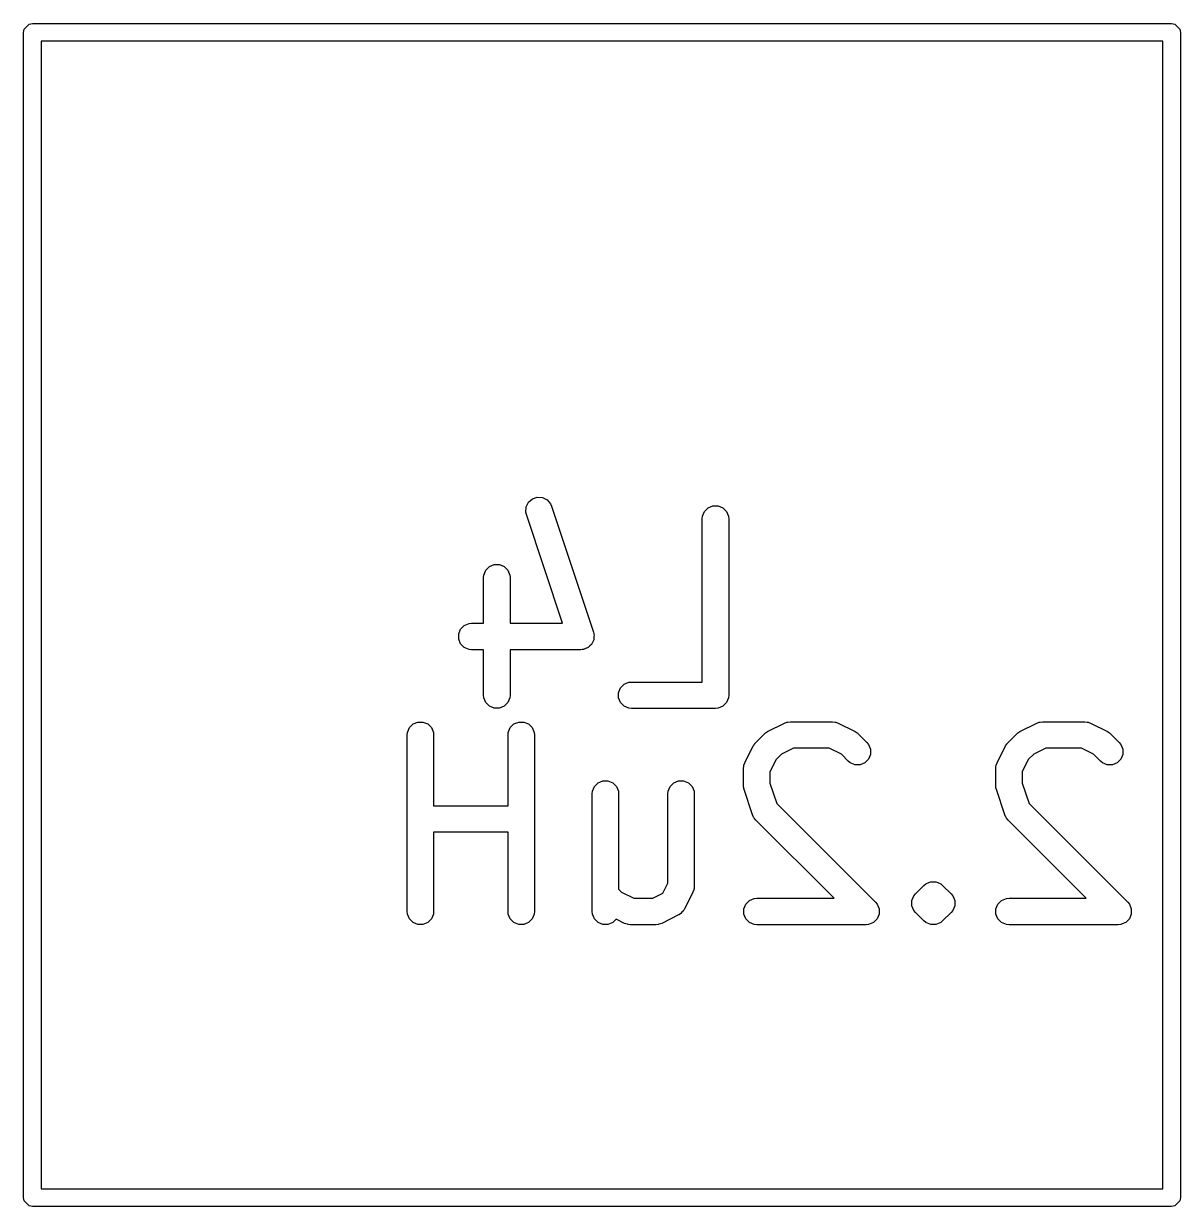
# Model space of a CAD drawing. Extents: x 2.01 to 5.6, y -4.28 to -1.65.
# Drawn here: x 4.4616 to 4.7195, y -3.9537 to -3.69 of the extents above; entities that cross this region are included whole.
import ezdxf

# ---------------------------------------------------------------- set-up
doc = ezdxf.new("R2010")
doc.units = 0
doc.header["$MEASUREMENT"] = 0
doc.layers.add('BLACK', color=7, linetype='CONTINUOUS')

msp = doc.modelspace()

# ---------------------------------------------------------------- linework, layer by layer
at = {"layer": 'BLACK', "linetype": 'CONTINUOUS'}
for p, q in [((4.46176, -3.69118), (4.46283, -3.69011)), ((4.46283, -3.69011), (4.46358, -3.68996)), ((4.46358, -3.68996), (4.71752, -3.68996)), ((4.71752, -3.68996), (4.71827, -3.69011)), ((4.71827, -3.69011), (4.71934, -3.69118)), ((4.46161, -3.69193), (4.46176, -3.69118)), ((4.46161, -3.95177), (4.46161, -3.69193)), ((4.71934, -3.69118), (4.71949, -3.69193)), ((4.71949, -3.69193), (4.71949, -3.95177)), ((4.46555, -3.6939), (4.46555, -3.9498)), ((4.71555, -3.6939), (4.46555, -3.6939)), ((4.71555, -3.9498), (4.71555, -3.6939)), ((4.57503, -3.79595), (4.57612, -3.79558)), ((4.57612, -3.79558), (4.57727, -3.79566)), ((4.57727, -3.79566), (4.5783, -3.79618)), ((4.57356, -3.79888), (4.57364, -3.79773)), ((4.57364, -3.79773), (4.57416, -3.7967)), ((4.57416, -3.7967), (4.57503, -3.79595)), ((4.5783, -3.79618), (4.57906, -3.79705)), ((4.57906, -3.79705), (4.57929, -3.79758)), ((4.57929, -3.79758), (4.58867, -3.8257)), ((4.61341, -3.79875), (4.61422, -3.79793)), ((4.61422, -3.79793), (4.61528, -3.79749)), ((4.61528, -3.79749), (4.61644, -3.79749)), ((4.61644, -3.79749), (4.6175, -3.79793)), ((4.6175, -3.79793), (4.61832, -3.79875)), ((4.57369, -3.79945), (4.57356, -3.79888)), ((4.58177, -3.82368), (4.57369, -3.79945)), ((4.61291, -3.80039), (4.61296, -3.79981)), ((4.61291, -3.8368), (4.61291, -3.80039)), ((4.61296, -3.79981), (4.61341, -3.79875)), ((4.61832, -3.79875), (4.61876, -3.79981)), ((4.61876, -3.79981), (4.61881, -3.80039)), ((4.61881, -3.80039), (4.61881, -3.83976)), ((4.56466, -3.81187), (4.56548, -3.81105)), ((4.56548, -3.81105), (4.56654, -3.81061)), ((4.56654, -3.81061), (4.56769, -3.81061)), ((4.56769, -3.81061), (4.56876, -3.81105)), ((4.56876, -3.81105), (4.56957, -3.81187)), ((4.56416, -3.81351), (4.56422, -3.81293)), ((4.56416, -3.82368), (4.56416, -3.81351)), ((4.56422, -3.81293), (4.56466, -3.81187)), ((4.56957, -3.81187), (4.57001, -3.81293)), ((4.57001, -3.81293), (4.57007, -3.81351)), ((4.57007, -3.81351), (4.57007, -3.82368)), ((4.55904, -3.82499), (4.55985, -3.82418)), ((4.55985, -3.82418), (4.56092, -3.82374)), ((4.56092, -3.82374), (4.56149, -3.82368)), ((4.56149, -3.82368), (4.56416, -3.82368)), ((4.57007, -3.82368), (4.58177, -3.82368)), ((4.5586, -3.82606), (4.55904, -3.82499)), ((4.5586, -3.82721), (4.5586, -3.82606)), ((4.55904, -3.82827), (4.5586, -3.82721)), ((4.58871, -3.82741), (4.5885, -3.82784)), ((4.58867, -3.8257), (4.58873, -3.82599)), ((4.58872, -3.82731), (4.58871, -3.82741)), ((4.58876, -3.82721), (4.58872, -3.82731)), ((4.58873, -3.82599), (4.58876, -3.82606)), ((4.58876, -3.82606), (4.58876, -3.82612)), ((4.58876, -3.82612), (4.58879, -3.82626)), ((4.58879, -3.82626), (4.58876, -3.82674)), ((4.58876, -3.82674), (4.58876, -3.82721)), ((4.55985, -3.82909), (4.55904, -3.82827)), ((4.56092, -3.82953), (4.55985, -3.82909)), ((4.56149, -3.82959), (4.56092, -3.82953)), ((4.56416, -3.82959), (4.56149, -3.82959)), ((4.56416, -3.83976), (4.56416, -3.82959)), ((4.58586, -3.82959), (4.57007, -3.82959)), ((4.57007, -3.82959), (4.57007, -3.83976)), ((4.58616, -3.82956), (4.58586, -3.82959)), ((4.58623, -3.82956), (4.58616, -3.82956)), ((4.58629, -3.82954), (4.58623, -3.82956)), ((4.58644, -3.82953), (4.58629, -3.82954)), ((4.58688, -3.82935), (4.58644, -3.82953)), ((4.58733, -3.8292), (4.58688, -3.82935)), ((4.58741, -3.82913), (4.58733, -3.8292)), ((4.5875, -3.82909), (4.58741, -3.82913)), ((4.58784, -3.82875), (4.5875, -3.82909)), ((4.5882, -3.82844), (4.58784, -3.82875)), ((4.58824, -3.82835), (4.5882, -3.82844)), ((4.58832, -3.82827), (4.58824, -3.82835)), ((4.5885, -3.82784), (4.58832, -3.82827)), ((4.59466, -3.83812), (4.59547, -3.8373)), ((4.59547, -3.8373), (4.59654, -3.83686)), ((4.59654, -3.83686), (4.59711, -3.8368)), ((4.59711, -3.8368), (4.61291, -3.8368)), ((4.56422, -3.84033), (4.56416, -3.83976)), ((4.56466, -3.8414), (4.56422, -3.84033)), ((4.57001, -3.84033), (4.56957, -3.8414)), ((4.57007, -3.83976), (4.57001, -3.84033)), ((4.59422, -3.83918), (4.59466, -3.83812)), ((4.59422, -3.84033), (4.59422, -3.83918)), ((4.59466, -3.8414), (4.59422, -3.84033)), ((4.61876, -3.84033), (4.61832, -3.8414)), ((4.61881, -3.83976), (4.61876, -3.84033)), ((4.56548, -3.84221), (4.56466, -3.8414)), ((4.56654, -3.84265), (4.56548, -3.84221)), ((4.56769, -3.84265), (4.56654, -3.84265)), ((4.56876, -3.84221), (4.56769, -3.84265)), ((4.56957, -3.8414), (4.56876, -3.84221)), ((4.59547, -3.84221), (4.59466, -3.8414)), ((4.59654, -3.84265), (4.59547, -3.84221)), ((4.59711, -3.84271), (4.59654, -3.84265)), ((4.61586, -3.84271), (4.59711, -3.84271)), ((4.61644, -3.84265), (4.61586, -3.84271)), ((4.6175, -3.84221), (4.61644, -3.84265)), ((4.61832, -3.8414), (4.6175, -3.84221)), ((4.54842, -3.84616), (4.54948, -3.84572)), ((4.54948, -3.84572), (4.55063, -3.84572)), ((4.55063, -3.84572), (4.5517, -3.84616)), ((4.57091, -3.84616), (4.57198, -3.84572)), ((4.57198, -3.84572), (4.57313, -3.84572)), ((4.57313, -3.84572), (4.57419, -3.84616)), ((4.63123, -3.84597), (4.63177, -3.84577)), ((4.63177, -3.84577), (4.63187, -3.84576)), ((4.63187, -3.84576), (4.63197, -3.84572)), ((4.63197, -3.84572), (4.63255, -3.84566)), ((4.63255, -3.84566), (4.64192, -3.84566)), ((4.64192, -3.84566), (4.6425, -3.84572)), ((4.6425, -3.84572), (4.64259, -3.84576)), ((4.64259, -3.84576), (4.6427, -3.84577)), ((4.6427, -3.84577), (4.64324, -3.84597)), ((4.68747, -3.84597), (4.68801, -3.84577)), ((4.68801, -3.84577), (4.68811, -3.84576)), ((4.68811, -3.84576), (4.68821, -3.84572)), ((4.68821, -3.84572), (4.68879, -3.84566)), ((4.68879, -3.84566), (4.69816, -3.84566)), ((4.69816, -3.84566), (4.69874, -3.84572)), ((4.69874, -3.84572), (4.69884, -3.84576)), ((4.69884, -3.84576), (4.69894, -3.84577)), ((4.69894, -3.84577), (4.69948, -3.84597)), ((4.5471, -3.84861), (4.54716, -3.84804)), ((4.54716, -3.84804), (4.5476, -3.84697)), ((4.5476, -3.84697), (4.54842, -3.84616)), ((4.5517, -3.84616), (4.55251, -3.84697)), ((4.55251, -3.84697), (4.55295, -3.84804)), ((4.55295, -3.84804), (4.55301, -3.84861)), ((4.5696, -3.84861), (4.56966, -3.84804)), ((4.56966, -3.84804), (4.5701, -3.84697)), ((4.5701, -3.84697), (4.57091, -3.84616)), ((4.57419, -3.84616), (4.57501, -3.84697)), ((4.57501, -3.84697), (4.57545, -3.84804)), ((4.57545, -3.84804), (4.57551, -3.84861)), ((4.62483, -3.85028), (4.62671, -3.8484)), ((4.62671, -3.8484), (4.62693, -3.84822)), ((4.62693, -3.84822), (4.62699, -3.84816)), ((4.62699, -3.84816), (4.62707, -3.8481)), ((4.62707, -3.8481), (4.62716, -3.84803)), ((4.62716, -3.84803), (4.62723, -3.848)), ((4.62723, -3.848), (4.62748, -3.84785)), ((4.62748, -3.84785), (4.63123, -3.84597)), ((4.64324, -3.84597), (4.64699, -3.84785)), ((4.64699, -3.84785), (4.64724, -3.848)), ((4.64724, -3.848), (4.64731, -3.84803)), ((4.64731, -3.84803), (4.64739, -3.8481)), ((4.64739, -3.8481), (4.64748, -3.84816)), ((4.64748, -3.84816), (4.64753, -3.84822)), ((4.64753, -3.84822), (4.64776, -3.8484)), ((4.64776, -3.8484), (4.64963, -3.85028)), ((4.68108, -3.85028), (4.68295, -3.8484)), ((4.68295, -3.8484), (4.68318, -3.84822)), ((4.68318, -3.84822), (4.68323, -3.84816)), ((4.68323, -3.84816), (4.68332, -3.8481)), ((4.68332, -3.8481), (4.6834, -3.84803)), ((4.6834, -3.84803), (4.68347, -3.848)), ((4.68347, -3.848), (4.68372, -3.84785)), ((4.68372, -3.84785), (4.68747, -3.84597)), ((4.69948, -3.84597), (4.70323, -3.84785)), ((4.70323, -3.84785), (4.70348, -3.848)), ((4.70348, -3.848), (4.70355, -3.84803)), ((4.70355, -3.84803), (4.70363, -3.8481)), ((4.70363, -3.8481), (4.70372, -3.84816)), ((4.70372, -3.84816), (4.70377, -3.84822)), ((4.70377, -3.84822), (4.704, -3.8484)), ((4.704, -3.8484), (4.70587, -3.85028)), ((4.5471, -3.88799), (4.5471, -3.84861)), ((4.55301, -3.84861), (4.55301, -3.86441)), ((4.5696, -3.86441), (4.5696, -3.84861)), ((4.57551, -3.84861), (4.57551, -3.88799)), ((4.62241, -3.85479), (4.62428, -3.85104)), ((4.62428, -3.85104), (4.62444, -3.8508)), ((4.62444, -3.8508), (4.62447, -3.85072)), ((4.62447, -3.85072), (4.62453, -3.85064)), ((4.62453, -3.85064), (4.62459, -3.85055)), ((4.62459, -3.85055), (4.62465, -3.8505)), ((4.62465, -3.8505), (4.62483, -3.85028)), ((4.64963, -3.85028), (4.65, -3.85072)), ((4.65, -3.85072), (4.65044, -3.85179)), ((4.67865, -3.85479), (4.68052, -3.85104)), ((4.68052, -3.85104), (4.68068, -3.8508)), ((4.68068, -3.8508), (4.68071, -3.85072)), ((4.68071, -3.85072), (4.68078, -3.85064)), ((4.68078, -3.85064), (4.68083, -3.85055)), ((4.68083, -3.85055), (4.68089, -3.8505)), ((4.68089, -3.8505), (4.68108, -3.85028)), ((4.70587, -3.85028), (4.70624, -3.85072)), ((4.70624, -3.85072), (4.70668, -3.85179)), ((4.63055, -3.85292), (4.62935, -3.85411)), ((4.63324, -3.85157), (4.63055, -3.85292)), ((4.64122, -3.85157), (4.63324, -3.85157)), ((4.64392, -3.85292), (4.64122, -3.85157)), ((4.64546, -3.85445), (4.64392, -3.85292)), ((4.65044, -3.85294), (4.65, -3.854)), ((4.65044, -3.85179), (4.65044, -3.85294)), ((4.68679, -3.85292), (4.68559, -3.85411)), ((4.68949, -3.85157), (4.68679, -3.85292)), ((4.69747, -3.85157), (4.68949, -3.85157)), ((4.70016, -3.85292), (4.69747, -3.85157)), ((4.7017, -3.85445), (4.70016, -3.85292)), ((4.70668, -3.85294), (4.70624, -3.854)), ((4.70668, -3.85179), (4.70668, -3.85294)), ((4.62209, -3.85611), (4.62215, -3.85554)), ((4.62209, -3.85986), (4.62209, -3.85611)), ((4.62215, -3.85554), (4.62219, -3.85544)), ((4.62219, -3.85544), (4.6222, -3.85533)), ((4.6222, -3.85533), (4.62241, -3.85479)), ((4.62935, -3.85411), (4.628, -3.85681)), ((4.6459, -3.85482), (4.64546, -3.85445)), ((4.64697, -3.85526), (4.6459, -3.85482)), ((4.64812, -3.85526), (4.64697, -3.85526)), ((4.64918, -3.85482), (4.64812, -3.85526)), ((4.65, -3.854), (4.64918, -3.85482)), ((4.67834, -3.85611), (4.67839, -3.85554)), ((4.67834, -3.85986), (4.67834, -3.85611)), ((4.67839, -3.85554), (4.67843, -3.85544)), ((4.67843, -3.85544), (4.67844, -3.85533)), ((4.67844, -3.85533), (4.67865, -3.85479)), ((4.68559, -3.85411), (4.68424, -3.85681)), ((4.70215, -3.85482), (4.7017, -3.85445)), ((4.70321, -3.85526), (4.70215, -3.85482)), ((4.70436, -3.85526), (4.70321, -3.85526)), ((4.70543, -3.85482), (4.70436, -3.85526)), ((4.70624, -3.854), (4.70543, -3.85482)), ((4.58966, -3.85928), (4.59072, -3.85884)), ((4.59072, -3.85884), (4.59188, -3.85884)), ((4.59188, -3.85884), (4.59294, -3.85928)), ((4.60653, -3.85928), (4.6076, -3.85884)), ((4.6076, -3.85884), (4.60875, -3.85884)), ((4.60875, -3.85884), (4.60981, -3.85928)), ((4.628, -3.85681), (4.628, -3.85938)), ((4.68424, -3.85681), (4.68424, -3.85938)), ((4.58835, -3.86174), (4.58841, -3.86116)), ((4.58841, -3.86116), (4.58885, -3.8601)), ((4.58885, -3.8601), (4.58966, -3.85928)), ((4.59294, -3.85928), (4.59376, -3.8601)), ((4.59376, -3.8601), (4.5942, -3.86116)), ((4.5942, -3.86116), (4.59425, -3.86174)), ((4.60522, -3.86174), (4.60528, -3.86116)), ((4.60528, -3.86116), (4.60572, -3.8601)), ((4.60572, -3.8601), (4.60653, -3.85928)), ((4.60981, -3.85928), (4.61063, -3.8601)), ((4.61063, -3.8601), (4.61107, -3.86116)), ((4.61107, -3.86116), (4.61113, -3.86174)), ((4.62212, -3.86016), (4.62209, -3.85986)), ((4.62212, -3.86023), (4.62212, -3.86016)), ((4.62214, -3.86034), (4.62212, -3.86023)), ((4.62215, -3.86044), (4.62214, -3.86034)), ((4.62218, -3.86051), (4.62215, -3.86044)), ((4.62225, -3.8608), (4.62218, -3.86051)), ((4.62412, -3.86642), (4.62225, -3.8608)), ((4.628, -3.85938), (4.6295, -3.86389)), ((4.67837, -3.86016), (4.67834, -3.85986)), ((4.67836, -3.86023), (4.67837, -3.86016)), ((4.67838, -3.86034), (4.67836, -3.86023)), ((4.67839, -3.86044), (4.67838, -3.86034)), ((4.67842, -3.86051), (4.67839, -3.86044)), ((4.67849, -3.8608), (4.67842, -3.86051)), ((4.68036, -3.86642), (4.67849, -3.8608)), ((4.68424, -3.85938), (4.68575, -3.86389)), ((4.58835, -3.88799), (4.58835, -3.86174)), ((4.59425, -3.86174), (4.59425, -3.88301)), ((4.60522, -3.88166), (4.60522, -3.86174)), ((4.61113, -3.86174), (4.61113, -3.88236)), ((4.6295, -3.86389), (4.65151, -3.8859)), ((4.68575, -3.86389), (4.70775, -3.8859)), ((4.55301, -3.86441), (4.5696, -3.86441)), ((4.62436, -3.86695), (4.62412, -3.86642)), ((4.62443, -3.86703), (4.62436, -3.86695)), ((4.6806, -3.86695), (4.68036, -3.86642)), ((4.68067, -3.86703), (4.6806, -3.86695)), ((4.62447, -3.86713), (4.62443, -3.86703)), ((4.62483, -3.86758), (4.62447, -3.86713)), ((4.64229, -3.88503), (4.62483, -3.86758)), ((4.68071, -3.86713), (4.68067, -3.86703)), ((4.68108, -3.86758), (4.68071, -3.86713)), ((4.69853, -3.88503), (4.68108, -3.86758)), ((4.5696, -3.87032), (4.55301, -3.87032)), ((4.55301, -3.87032), (4.55301, -3.88799)), ((4.5696, -3.88799), (4.5696, -3.87032)), ((4.6041, -3.88391), (4.60522, -3.88166)), ((4.61113, -3.88236), (4.61107, -3.88294)), ((4.66045, -3.88402), (4.66233, -3.88215)), ((4.66233, -3.88215), (4.66278, -3.88178)), ((4.66278, -3.88178), (4.6634, -3.88152)), ((4.66278, -3.88178), (4.66278, -3.88178)), ((4.6634, -3.88152), (4.66384, -3.88134)), ((4.66384, -3.88134), (4.66499, -3.88134)), ((4.66499, -3.88134), (4.66499, -3.88134)), ((4.66499, -3.88134), (4.66543, -3.88152)), ((4.66543, -3.88152), (4.66606, -3.88178)), ((4.66606, -3.88178), (4.66606, -3.88178)), ((4.66606, -3.88178), (4.6665, -3.88215)), ((4.6665, -3.88215), (4.66838, -3.88402)), ((4.59425, -3.88301), (4.59492, -3.88368)), ((4.59492, -3.88368), (4.59762, -3.88503)), ((4.59762, -3.88503), (4.60185, -3.88503)), ((4.60185, -3.88503), (4.6041, -3.88391)), ((4.61081, -3.88368), (4.60894, -3.88743)), ((4.61102, -3.88314), (4.61081, -3.88368)), ((4.61103, -3.88303), (4.61102, -3.88314)), ((4.61107, -3.88294), (4.61103, -3.88303)), ((4.62341, -3.88553), (4.62447, -3.88509)), ((4.62447, -3.88509), (4.62505, -3.88503)), ((4.62505, -3.88503), (4.64229, -3.88503)), ((4.65965, -3.88553), (4.65985, -3.88503)), ((4.65985, -3.88503), (4.66009, -3.88447)), ((4.66009, -3.88447), (4.66045, -3.88402)), ((4.66838, -3.88402), (4.66875, -3.88447)), ((4.66875, -3.88447), (4.66919, -3.88553)), ((4.67965, -3.88553), (4.68071, -3.88509)), ((4.68071, -3.88509), (4.68129, -3.88503)), ((4.68129, -3.88503), (4.69853, -3.88503)), ((4.54716, -3.88856), (4.5471, -3.88799)), ((4.55301, -3.88799), (4.55295, -3.88856)), ((4.56966, -3.88856), (4.5696, -3.88799)), ((4.57551, -3.88799), (4.57545, -3.88856)), ((4.58841, -3.88856), (4.58835, -3.88799)), ((4.60863, -3.88792), (4.60835, -3.88816)), ((4.60882, -3.88763), (4.60863, -3.88792)), ((4.60886, -3.88757), (4.60882, -3.88763)), ((4.60888, -3.88753), (4.60886, -3.88757)), ((4.60894, -3.88743), (4.60888, -3.88753)), ((4.62215, -3.88741), (4.62259, -3.88634)), ((4.62215, -3.88856), (4.62215, -3.88741)), ((4.62259, -3.88634), (4.62341, -3.88553)), ((4.65151, -3.8859), (4.65187, -3.88634)), ((4.65187, -3.88634), (4.65231, -3.88741)), ((4.65231, -3.88741), (4.65231, -3.88856)), ((4.65965, -3.88669), (4.65965, -3.88553)), ((4.66009, -3.88775), (4.65965, -3.88669)), ((4.66045, -3.8882), (4.66009, -3.88775)), ((4.66875, -3.88775), (4.66838, -3.8882)), ((4.66919, -3.88669), (4.66875, -3.88775)), ((4.66919, -3.88553), (4.66919, -3.88553)), ((4.66919, -3.88553), (4.66919, -3.88669)), ((4.67839, -3.88741), (4.67883, -3.88634)), ((4.67839, -3.88856), (4.67839, -3.88741)), ((4.67883, -3.88634), (4.67965, -3.88553)), ((4.70775, -3.8859), (4.70812, -3.88634)), ((4.70812, -3.88634), (4.70856, -3.88741)), ((4.70856, -3.88741), (4.70856, -3.88856)), ((4.5476, -3.88963), (4.54716, -3.88856)), ((4.54842, -3.89044), (4.5476, -3.88963)), ((4.54948, -3.89088), (4.54842, -3.89044)), ((4.5517, -3.89044), (4.55063, -3.89088)), ((4.55251, -3.88963), (4.5517, -3.89044)), ((4.55295, -3.88856), (4.55251, -3.88963)), ((4.5701, -3.88963), (4.56966, -3.88856)), ((4.57091, -3.89044), (4.5701, -3.88963)), ((4.57198, -3.89088), (4.57091, -3.89044)), ((4.57419, -3.89044), (4.57313, -3.89088)), ((4.57501, -3.88963), (4.57419, -3.89044)), ((4.57545, -3.88856), (4.57501, -3.88963)), ((4.58885, -3.88963), (4.58841, -3.88856)), ((4.58966, -3.89044), (4.58885, -3.88963)), ((4.59072, -3.89088), (4.58966, -3.89044)), ((4.59294, -3.89044), (4.59188, -3.89088)), ((4.59371, -3.88968), (4.59294, -3.89044)), ((4.5956, -3.89063), (4.59371, -3.88968)), ((4.59615, -3.89083), (4.5956, -3.89063)), ((4.60387, -3.89063), (4.60333, -3.89083)), ((4.60762, -3.88875), (4.60387, -3.89063)), ((4.60772, -3.88869), (4.60762, -3.88875)), ((4.60776, -3.88868), (4.60772, -3.88869)), ((4.60782, -3.88863), (4.60776, -3.88868)), ((4.60811, -3.88844), (4.60782, -3.88863)), ((4.60835, -3.88816), (4.60811, -3.88844)), ((4.62259, -3.88963), (4.62215, -3.88856)), ((4.62341, -3.89044), (4.62259, -3.88963)), ((4.62447, -3.89088), (4.62341, -3.89044)), ((4.65106, -3.89044), (4.65031, -3.89075)), ((4.65187, -3.88963), (4.65106, -3.89044)), ((4.65231, -3.88856), (4.65187, -3.88963)), ((4.66233, -3.89007), (4.66045, -3.8882)), ((4.66278, -3.89044), (4.66233, -3.89007)), ((4.66384, -3.89088), (4.66278, -3.89044)), ((4.66606, -3.89044), (4.66499, -3.89088)), ((4.6665, -3.89007), (4.66606, -3.89044)), ((4.66838, -3.8882), (4.6665, -3.89007)), ((4.67883, -3.88963), (4.67839, -3.88856)), ((4.67965, -3.89044), (4.67883, -3.88963)), ((4.68071, -3.89088), (4.67965, -3.89044)), ((4.7073, -3.89044), (4.70655, -3.89075)), ((4.70812, -3.88963), (4.7073, -3.89044)), ((4.70856, -3.88856), (4.70812, -3.88963)), ((4.55063, -3.89088), (4.54948, -3.89088)), ((4.57313, -3.89088), (4.57198, -3.89088)), ((4.59188, -3.89088), (4.59072, -3.89088)), ((4.59625, -3.89084), (4.59615, -3.89083)), ((4.59635, -3.89088), (4.59625, -3.89084)), ((4.59693, -3.89094), (4.59635, -3.89088)), ((4.60255, -3.89094), (4.59693, -3.89094)), ((4.60313, -3.89088), (4.60255, -3.89094)), ((4.60322, -3.89084), (4.60313, -3.89088)), ((4.60333, -3.89083), (4.60322, -3.89084)), ((4.62505, -3.89094), (4.62447, -3.89088)), ((4.64942, -3.89094), (4.62505, -3.89094)), ((4.64999, -3.89088), (4.64942, -3.89094)), ((4.65031, -3.89075), (4.64999, -3.89088)), ((4.66499, -3.89088), (4.66384, -3.89088)), ((4.66384, -3.89088), (4.66384, -3.89088)), ((4.66499, -3.89088), (4.66499, -3.89088)), ((4.68129, -3.89094), (4.68071, -3.89088)), ((4.70566, -3.89094), (4.68129, -3.89094)), ((4.70624, -3.89088), (4.70566, -3.89094)), ((4.70655, -3.89075), (4.70624, -3.89088)), ((4.46555, -3.9498), (4.71555, -3.9498)), ((4.46176, -3.95252), (4.46161, -3.95177)), ((4.46283, -3.95359), (4.46176, -3.95252)), ((4.46358, -3.95374), (4.46283, -3.95359)), ((4.71752, -3.95374), (4.46358, -3.95374)), ((4.71827, -3.95359), (4.71752, -3.95374)), ((4.71934, -3.95252), (4.71827, -3.95359)), ((4.71949, -3.95177), (4.71934, -3.95252))]:
    msp.add_line(p, q, dxfattribs=at)

doc.saveas('drawing.dxf')
